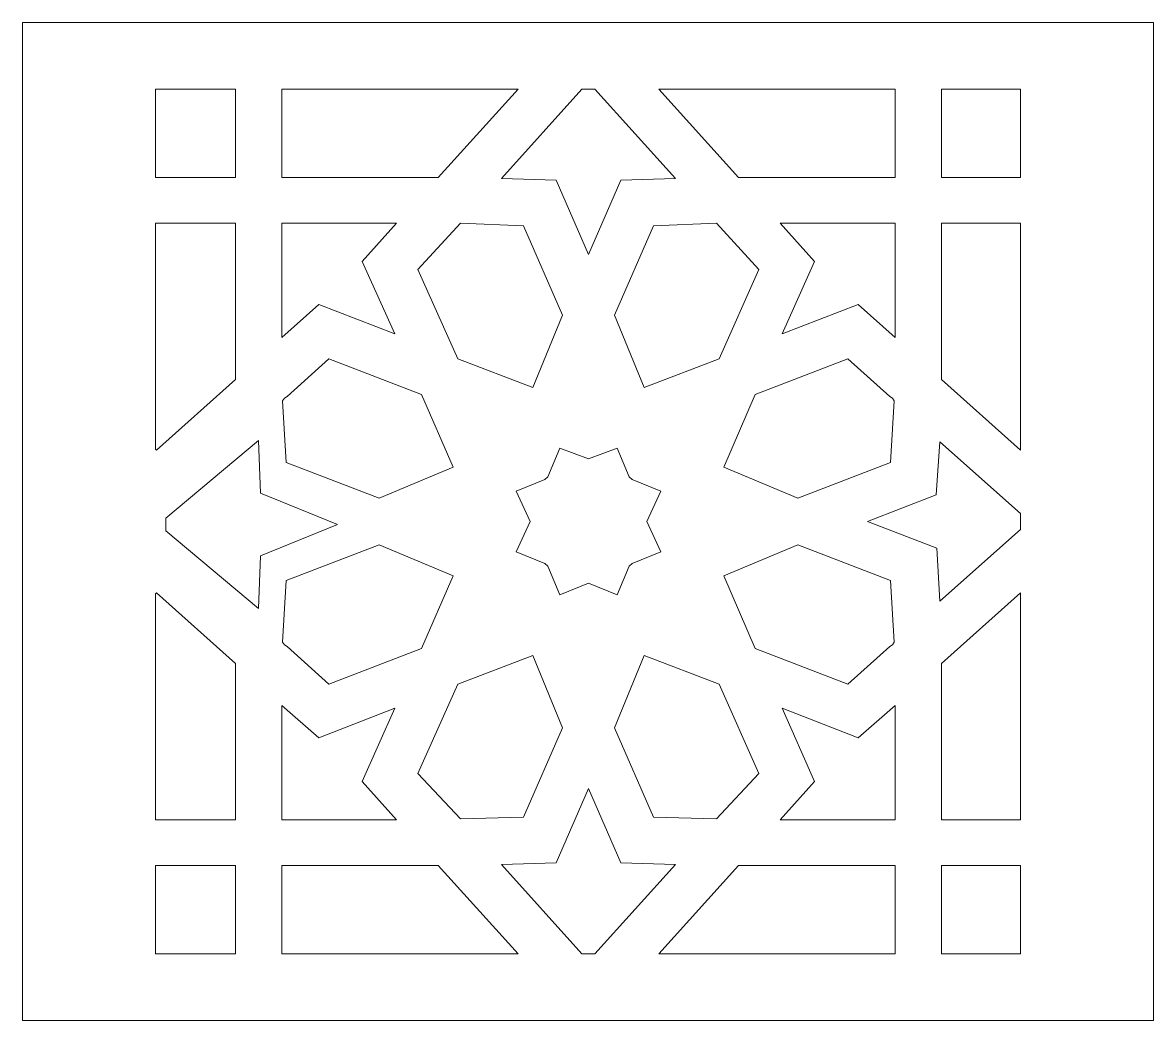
# Model space of a CAD drawing. Header units: millimetres. Extents: x -79 to 79, y -140 to 140.
# Drawn here: x -79.21 to -57.91, y -139.7 to -120.91 of the extents above; entities that cross this region are included whole.
import ezdxf

# ---------------------------------------------------------------- set-up
doc = ezdxf.new("R2010")
doc.units = ezdxf.units.MM
doc.header["$MEASUREMENT"] = 0
doc.layers.add('Layer 1', color=7, linetype='Continuous')

msp = doc.modelspace()

# ---------------------------------------------------------------- linework, layer by layer
at = {"layer": 'Layer 1', "color": 18, "lineweight": 9}
for points, knots in [([(-79.2052, -139.7), (-79.2052, -139.7), (-57.9057, -139.7), (-57.9057, -139.7), (-57.9057, -139.7), (-57.9057, -139.7), (-57.9057, -120.9063), (-57.9057, -120.9063), (-57.9057, -120.9063), (-57.9057, -120.9063), (-79.2052, -120.9063), (-79.2052, -120.9063), (-79.2052, -120.9063), (-79.2052, -120.9063), (-79.2052, -139.7), (-79.2052, -139.7)], [0, 0, 0, 0, 0.2, 0.2, 0.2, 0.2, 0.4, 0.4, 0.4, 0.4, 0.6, 0.6, 0.6, 0.6, 1, 1, 1, 1]), ([(-76.6994, -122.1592), (-76.6994, -122.1592), (-76.6994, -123.825), (-76.6994, -123.825), (-76.6994, -123.825), (-76.6994, -123.825), (-76.6821, -123.825), (-76.6821, -123.825), (-76.6821, -123.825), (-76.6821, -123.825), (-75.1982, -123.825), (-75.1982, -123.825), (-75.1982, -123.825), (-75.1982, -123.825), (-75.1982, -122.1592), (-75.1982, -122.1592), (-75.1982, -122.1592), (-75.1982, -122.1592), (-76.6821, -122.1592), (-76.6821, -122.1592), (-76.6821, -122.1592), (-76.6821, -122.1592), (-76.6994, -122.1592), (-76.6994, -122.1592)], [0, 0, 0, 0, 0.1428571, 0.1428571, 0.1428571, 0.1428571, 0.2857143, 0.2857143, 0.2857143, 0.2857143, 0.4285714, 0.4285714, 0.4285714, 0.4285714, 0.5714286, 0.5714286, 0.5714286, 0.5714286, 0.7142857, 0.7142857, 0.7142857, 0.7142857, 1, 1, 1, 1]), ([(-69.8736, -122.1592), (-69.8736, -122.1592), (-71.375, -123.825), (-71.375, -123.825), (-71.375, -123.825), (-71.375, -123.825), (-74.3253, -123.825), (-74.3253, -123.825), (-74.3253, -123.825), (-74.3253, -123.825), (-74.3253, -122.1592), (-74.3253, -122.1592), (-74.3253, -122.1592), (-74.3253, -122.1592), (-69.8736, -122.1592), (-69.8736, -122.1592)], [0, 0, 0, 0, 0.2, 0.2, 0.2, 0.2, 0.4, 0.4, 0.4, 0.4, 0.6, 0.6, 0.6, 0.6, 1, 1, 1, 1]), ([(-68.5468, -122.1592), (-68.5468, -122.1592), (-68.4246, -122.1592), (-68.4246, -122.1592), (-68.4246, -122.1592), (-68.4246, -122.1592), (-66.9058, -123.8418), (-66.9058, -123.8418), (-66.9058, -123.8418), (-66.9058, -123.8418), (-67.9358, -123.8755), (-67.9358, -123.8755), (-67.9358, -123.8755), (-67.9358, -123.8755), (-68.5468, -125.2721), (-68.5468, -125.2721), (-68.5468, -125.2721), (-68.5468, -125.2721), (-69.1578, -123.8755), (-69.1578, -123.8755), (-69.1578, -123.8755), (-69.1578, -123.8755), (-70.1878, -123.8418), (-70.1878, -123.8418), (-70.1878, -123.8418), (-70.1878, -123.8418), (-68.669, -122.1592), (-68.669, -122.1592), (-68.669, -122.1592), (-68.669, -122.1592), (-68.5468, -122.1592), (-68.5468, -122.1592)], [0, 0, 0, 0, 0.1111111, 0.1111111, 0.1111111, 0.1111111, 0.2222222, 0.2222222, 0.2222222, 0.2222222, 0.3333333, 0.3333333, 0.3333333, 0.3333333, 0.4444444, 0.4444444, 0.4444444, 0.4444444, 0.5555556, 0.5555556, 0.5555556, 0.5555556, 0.6666667, 0.6666667, 0.6666667, 0.6666667, 0.7777778, 0.7777778, 0.7777778, 0.7777778, 1, 1, 1, 1]), ([(-67.22, -122.1592), (-67.22, -122.1592), (-65.7187, -123.825), (-65.7187, -123.825), (-65.7187, -123.825), (-65.7187, -123.825), (-62.7683, -123.825), (-62.7683, -123.825), (-62.7683, -123.825), (-62.7683, -123.825), (-62.7683, -122.1592), (-62.7683, -122.1592), (-62.7683, -122.1592), (-62.7683, -122.1592), (-67.22, -122.1592), (-67.22, -122.1592)], [0, 0, 0, 0, 0.2, 0.2, 0.2, 0.2, 0.4, 0.4, 0.4, 0.4, 0.6, 0.6, 0.6, 0.6, 1, 1, 1, 1]), ([(-60.4115, -123.825), (-60.4115, -123.825), (-61.8954, -123.825), (-61.8954, -123.825), (-61.8954, -123.825), (-61.8954, -123.825), (-61.8954, -122.1592), (-61.8954, -122.1592), (-61.8954, -122.1592), (-61.8954, -122.1592), (-60.4115, -122.1592), (-60.4115, -122.1592), (-60.4115, -122.1592), (-60.4115, -122.1592), (-60.4115, -123.825), (-60.4115, -123.825)], [0, 0, 0, 0, 0.2, 0.2, 0.2, 0.2, 0.4, 0.4, 0.4, 0.4, 0.6, 0.6, 0.6, 0.6, 1, 1, 1, 1]), ([(-76.6994, -124.6831), (-76.6994, -124.6831), (-76.6994, -128.9415), (-76.6994, -128.9415), (-76.6994, -128.9415), (-76.6994, -128.9415), (-76.6821, -128.957), (-76.6821, -128.957), (-76.6821, -128.957), (-76.6821, -128.957), (-75.1982, -127.6277), (-75.1982, -127.6277), (-75.1982, -127.6277), (-75.1982, -127.6277), (-75.1982, -124.6831), (-75.1982, -124.6831), (-75.1982, -124.6831), (-75.1982, -124.6831), (-76.6821, -124.6831), (-76.6821, -124.6831), (-76.6821, -124.6831), (-76.6821, -124.6831), (-76.6994, -124.6831), (-76.6994, -124.6831)], [0, 0, 0, 0, 0.1428571, 0.1428571, 0.1428571, 0.1428571, 0.2857143, 0.2857143, 0.2857143, 0.2857143, 0.4285714, 0.4285714, 0.4285714, 0.4285714, 0.5714286, 0.5714286, 0.5714286, 0.5714286, 0.7142857, 0.7142857, 0.7142857, 0.7142857, 1, 1, 1, 1]), ([(-74.3253, -124.6831), (-74.3253, -124.6831), (-72.1606, -124.6831), (-72.1606, -124.6831), (-72.1606, -124.6831), (-72.1606, -124.6831), (-72.8065, -125.4067), (-72.8065, -125.4067), (-72.8065, -125.4067), (-72.8065, -125.4067), (-72.1955, -126.7696), (-72.1955, -126.7696), (-72.1955, -126.7696), (-72.1955, -126.7696), (-73.627, -126.2143), (-73.627, -126.2143), (-73.627, -126.2143), (-73.627, -126.2143), (-74.3253, -126.8369), (-74.3253, -126.8369), (-74.3253, -126.8369), (-74.3253, -126.8369), (-74.3253, -124.6831), (-74.3253, -124.6831)], [0, 0, 0, 0, 0.1428571, 0.1428571, 0.1428571, 0.1428571, 0.2857143, 0.2857143, 0.2857143, 0.2857143, 0.4285714, 0.4285714, 0.4285714, 0.4285714, 0.5714286, 0.5714286, 0.5714286, 0.5714286, 0.7142857, 0.7142857, 0.7142857, 0.7142857, 1, 1, 1, 1]), ([(-71.0083, -127.2408), (-71.0083, -127.2408), (-71.759, -125.5581), (-71.759, -125.5581), (-71.759, -125.5581), (-71.759, -125.5581), (-70.956, -124.6831), (-70.956, -124.6831), (-70.956, -124.6831), (-70.956, -124.6831), (-69.7688, -124.7336), (-69.7688, -124.7336), (-69.7688, -124.7336), (-69.7688, -124.7336), (-69.0356, -126.4162), (-69.0356, -126.4162), (-69.0356, -126.4162), (-69.0356, -126.4162), (-69.5943, -127.7792), (-69.5943, -127.7792), (-69.5943, -127.7792), (-69.5943, -127.7792), (-71.0083, -127.2408), (-71.0083, -127.2408)], [0, 0, 0, 0, 0.1428571, 0.1428571, 0.1428571, 0.1428571, 0.2857143, 0.2857143, 0.2857143, 0.2857143, 0.4285714, 0.4285714, 0.4285714, 0.4285714, 0.5714286, 0.5714286, 0.5714286, 0.5714286, 0.7142857, 0.7142857, 0.7142857, 0.7142857, 1, 1, 1, 1]), ([(-66.0853, -127.2408), (-66.0853, -127.2408), (-65.3346, -125.5581), (-65.3346, -125.5581), (-65.3346, -125.5581), (-65.3346, -125.5581), (-66.1376, -124.6831), (-66.1376, -124.6831), (-66.1376, -124.6831), (-66.1376, -124.6831), (-67.3248, -124.7336), (-67.3248, -124.7336), (-67.3248, -124.7336), (-67.3248, -124.7336), (-68.058, -126.4162), (-68.058, -126.4162), (-68.058, -126.4162), (-68.058, -126.4162), (-67.4993, -127.7792), (-67.4993, -127.7792), (-67.4993, -127.7792), (-67.4993, -127.7792), (-66.0853, -127.2408), (-66.0853, -127.2408)], [0, 0, 0, 0, 0.1428571, 0.1428571, 0.1428571, 0.1428571, 0.2857143, 0.2857143, 0.2857143, 0.2857143, 0.4285714, 0.4285714, 0.4285714, 0.4285714, 0.5714286, 0.5714286, 0.5714286, 0.5714286, 0.7142857, 0.7142857, 0.7142857, 0.7142857, 1, 1, 1, 1]), ([(-62.7683, -124.6831), (-62.7683, -124.6831), (-64.9331, -124.6831), (-64.9331, -124.6831), (-64.9331, -124.6831), (-64.9331, -124.6831), (-64.2871, -125.4067), (-64.2871, -125.4067), (-64.2871, -125.4067), (-64.2871, -125.4067), (-64.8981, -126.7696), (-64.8981, -126.7696), (-64.8981, -126.7696), (-64.8981, -126.7696), (-63.4666, -126.2143), (-63.4666, -126.2143), (-63.4666, -126.2143), (-63.4666, -126.2143), (-62.7683, -126.8369), (-62.7683, -126.8369), (-62.7683, -126.8369), (-62.7683, -126.8369), (-62.7683, -124.6831), (-62.7683, -124.6831)], [0, 0, 0, 0, 0.1428571, 0.1428571, 0.1428571, 0.1428571, 0.2857143, 0.2857143, 0.2857143, 0.2857143, 0.4285714, 0.4285714, 0.4285714, 0.4285714, 0.5714286, 0.5714286, 0.5714286, 0.5714286, 0.7142857, 0.7142857, 0.7142857, 0.7142857, 1, 1, 1, 1]), ([(-60.4115, -128.957), (-60.4115, -128.957), (-61.8954, -127.6277), (-61.8954, -127.6277), (-61.8954, -127.6277), (-61.8954, -127.6277), (-61.8954, -124.6831), (-61.8954, -124.6831), (-61.8954, -124.6831), (-61.8954, -124.6831), (-60.4115, -124.6831), (-60.4115, -124.6831), (-60.4115, -124.6831), (-60.4115, -124.6831), (-60.4115, -128.957), (-60.4115, -128.957)], [0, 0, 0, 0, 0.2, 0.2, 0.2, 0.2, 0.4, 0.4, 0.4, 0.4, 0.6, 0.6, 0.6, 0.6, 1, 1, 1, 1]), ([(-73.435, -127.2408), (-73.435, -127.2408), (-71.6892, -127.9138), (-71.6892, -127.9138), (-71.6892, -127.9138), (-71.6892, -127.9138), (-71.0956, -129.2767), (-71.0956, -129.2767), (-71.0956, -129.2767), (-71.0956, -129.2767), (-72.4922, -129.8657), (-72.4922, -129.8657), (-72.4922, -129.8657), (-72.4922, -129.8657), (-74.238, -129.1926), (-74.238, -129.1926), (-74.238, -129.1926), (-74.238, -129.1926), (-74.3079, -128.0316), (-74.3079, -128.0316), (-74.3079, -128.0316), (-74.3079, -128.0316), (-74.2729, -127.9811), (-74.2729, -127.9811), (-74.2729, -127.9811), (-74.2729, -127.9811), (-74.2206, -127.9474), (-74.2206, -127.9474), (-74.2206, -127.9474), (-74.2206, -127.9474), (-73.435, -127.2408), (-73.435, -127.2408)], [0, 0, 0, 0, 0.1111111, 0.1111111, 0.1111111, 0.1111111, 0.2222222, 0.2222222, 0.2222222, 0.2222222, 0.3333333, 0.3333333, 0.3333333, 0.3333333, 0.4444444, 0.4444444, 0.4444444, 0.4444444, 0.5555556, 0.5555556, 0.5555556, 0.5555556, 0.6666667, 0.6666667, 0.6666667, 0.6666667, 0.7777778, 0.7777778, 0.7777778, 0.7777778, 1, 1, 1, 1]), ([(-63.6586, -127.2408), (-63.6586, -127.2408), (-65.4044, -127.9138), (-65.4044, -127.9138), (-65.4044, -127.9138), (-65.4044, -127.9138), (-65.998, -129.2767), (-65.998, -129.2767), (-65.998, -129.2767), (-65.998, -129.2767), (-64.6014, -129.8657), (-64.6014, -129.8657), (-64.6014, -129.8657), (-64.6014, -129.8657), (-62.8556, -129.1926), (-62.8556, -129.1926), (-62.8556, -129.1926), (-62.8556, -129.1926), (-62.7858, -128.0316), (-62.7858, -128.0316), (-62.7858, -128.0316), (-62.7858, -128.0316), (-62.8207, -127.9811), (-62.8207, -127.9811), (-62.8207, -127.9811), (-62.8207, -127.9811), (-62.873, -127.9474), (-62.873, -127.9474), (-62.873, -127.9474), (-62.873, -127.9474), (-63.6586, -127.2408), (-63.6586, -127.2408)], [0, 0, 0, 0, 0.1111111, 0.1111111, 0.1111111, 0.1111111, 0.2222222, 0.2222222, 0.2222222, 0.2222222, 0.3333333, 0.3333333, 0.3333333, 0.3333333, 0.4444444, 0.4444444, 0.4444444, 0.4444444, 0.5555556, 0.5555556, 0.5555556, 0.5555556, 0.6666667, 0.6666667, 0.6666667, 0.6666667, 0.7777778, 0.7777778, 0.7777778, 0.7777778, 1, 1, 1, 1]), ([(-76.5061, -130.3586), (-76.5061, -130.3586), (-76.5061, -130.2408), (-76.5061, -130.2408), (-76.5061, -130.2408), (-76.5061, -130.2408), (-74.7604, -128.7769), (-74.7604, -128.7769), (-74.7604, -128.7769), (-74.7604, -128.7769), (-74.7254, -129.7696), (-74.7254, -129.7696), (-74.7254, -129.7696), (-74.7254, -129.7696), (-73.2764, -130.3586), (-73.2764, -130.3586), (-73.2764, -130.3586), (-73.2764, -130.3586), (-74.7254, -130.9475), (-74.7254, -130.9475), (-74.7254, -130.9475), (-74.7254, -130.9475), (-74.7604, -131.9402), (-74.7604, -131.9402), (-74.7604, -131.9402), (-74.7604, -131.9402), (-76.5061, -130.4763), (-76.5061, -130.4763), (-76.5061, -130.4763), (-76.5061, -130.4763), (-76.5061, -130.3586), (-76.5061, -130.3586)], [0, 0, 0, 0, 0.1111111, 0.1111111, 0.1111111, 0.1111111, 0.2222222, 0.2222222, 0.2222222, 0.2222222, 0.3333333, 0.3333333, 0.3333333, 0.3333333, 0.4444444, 0.4444444, 0.4444444, 0.4444444, 0.5555556, 0.5555556, 0.5555556, 0.5555556, 0.6666667, 0.6666667, 0.6666667, 0.6666667, 0.7777778, 0.7777778, 0.7777778, 0.7777778, 1, 1, 1, 1]), ([(-60.4115, -130.4546), (-60.4115, -130.4546), (-61.9303, -131.8007), (-61.9303, -131.8007), (-61.9303, -131.8007), (-61.9303, -131.8007), (-61.9827, -130.8079), (-61.9827, -130.8079), (-61.9827, -130.8079), (-61.9827, -130.8079), (-63.292, -130.3031), (-63.292, -130.3031), (-63.292, -130.3031), (-63.292, -130.3031), (-62.0002, -129.7983), (-62.0002, -129.7983), (-62.0002, -129.7983), (-62.0002, -129.7983), (-61.9303, -128.8056), (-61.9303, -128.8056), (-61.9303, -128.8056), (-61.9303, -128.8056), (-60.4115, -130.1517), (-60.4115, -130.1517), (-60.4115, -130.1517), (-60.4115, -130.1517), (-60.4115, -130.4546), (-60.4115, -130.4546)], [0, 0, 0, 0, 0.125, 0.125, 0.125, 0.125, 0.25, 0.25, 0.25, 0.25, 0.375, 0.375, 0.375, 0.375, 0.5, 0.5, 0.5, 0.5, 0.625, 0.625, 0.625, 0.625, 0.75, 0.75, 0.75, 0.75, 1, 1, 1, 1]), ([(-68.5468, -129.1253), (-68.5468, -129.1253), (-68.0056, -128.9234), (-68.0056, -128.9234), (-68.0056, -128.9234), (-68.0056, -128.9234), (-67.7787, -129.4618), (-67.7787, -129.4618), (-67.7787, -129.4618), (-67.7787, -129.4618), (-67.7263, -129.5123), (-67.7263, -129.5123), (-67.7263, -129.5123), (-67.7263, -129.5123), (-67.1851, -129.731), (-67.1851, -129.731), (-67.1851, -129.731), (-67.1851, -129.731), (-67.447, -130.3031), (-67.447, -130.3031), (-67.447, -130.3031), (-67.447, -130.3031), (-67.1851, -130.8752), (-67.1851, -130.8752), (-67.1851, -130.8752), (-67.1851, -130.8752), (-67.7263, -131.094), (-67.7263, -131.094), (-67.7263, -131.094), (-67.7263, -131.094), (-67.7787, -131.1445), (-67.7787, -131.1445), (-67.7787, -131.1445), (-67.7787, -131.1445), (-68.0056, -131.6829), (-68.0056, -131.6829), (-68.0056, -131.6829), (-68.0056, -131.6829), (-68.5468, -131.4641), (-68.5468, -131.4641), (-68.5468, -131.4641), (-68.5468, -131.4641), (-69.088, -131.6829), (-69.088, -131.6829), (-69.088, -131.6829), (-69.088, -131.6829), (-69.3149, -131.1445), (-69.3149, -131.1445), (-69.3149, -131.1445), (-69.3149, -131.1445), (-69.3673, -131.094), (-69.3673, -131.094), (-69.3673, -131.094), (-69.3673, -131.094), (-69.9085, -130.8752), (-69.9085, -130.8752), (-69.9085, -130.8752), (-69.9085, -130.8752), (-69.6466, -130.3031), (-69.6466, -130.3031), (-69.6466, -130.3031), (-69.6466, -130.3031), (-69.9085, -129.731), (-69.9085, -129.731), (-69.9085, -129.731), (-69.9085, -129.731), (-69.3673, -129.5123), (-69.3673, -129.5123), (-69.3673, -129.5123), (-69.3673, -129.5123), (-69.3149, -129.4618), (-69.3149, -129.4618), (-69.3149, -129.4618), (-69.3149, -129.4618), (-69.088, -128.9234), (-69.088, -128.9234), (-69.088, -128.9234), (-69.088, -128.9234), (-68.5468, -129.1253), (-68.5468, -129.1253)], [0, 0, 0, 0, 0.047619, 0.047619, 0.047619, 0.047619, 0.0952381, 0.0952381, 0.0952381, 0.0952381, 0.1428571, 0.1428571, 0.1428571, 0.1428571, 0.1904762, 0.1904762, 0.1904762, 0.1904762, 0.2380952, 0.2380952, 0.2380952, 0.2380952, 0.2857143, 0.2857143, 0.2857143, 0.2857143, 0.3333333, 0.3333333, 0.3333333, 0.3333333, 0.3809524, 0.3809524, 0.3809524, 0.3809524, 0.4285714, 0.4285714, 0.4285714, 0.4285714, 0.4761905, 0.4761905, 0.4761905, 0.4761905, 0.5238095, 0.5238095, 0.5238095, 0.5238095, 0.5714286, 0.5714286, 0.5714286, 0.5714286, 0.6190476, 0.6190476, 0.6190476, 0.6190476, 0.6666667, 0.6666667, 0.6666667, 0.6666667, 0.7142857, 0.7142857, 0.7142857, 0.7142857, 0.7619048, 0.7619048, 0.7619048, 0.7619048, 0.8095238, 0.8095238, 0.8095238, 0.8095238, 0.8571429, 0.8571429, 0.8571429, 0.8571429, 0.9047619, 0.9047619, 0.9047619, 0.9047619, 1, 1, 1, 1]), ([(-68.5468, -129.1253), (-68.5468, -129.1253), (-68.0056, -128.9234), (-68.0056, -128.9234), (-68.0056, -128.9234), (-68.0056, -128.9234), (-67.7787, -129.4618), (-67.7787, -129.4618), (-67.7787, -129.4618), (-67.7787, -129.4618), (-67.7263, -129.5123), (-67.7263, -129.5123), (-67.7263, -129.5123), (-67.7263, -129.5123), (-67.1851, -129.731), (-67.1851, -129.731), (-67.1851, -129.731), (-67.1851, -129.731), (-67.447, -130.3031), (-67.447, -130.3031), (-67.447, -130.3031), (-67.447, -130.3031), (-67.1851, -130.8752), (-67.1851, -130.8752), (-67.1851, -130.8752), (-67.1851, -130.8752), (-67.7263, -131.094), (-67.7263, -131.094), (-67.7263, -131.094), (-67.7263, -131.094), (-67.7787, -131.1445), (-67.7787, -131.1445), (-67.7787, -131.1445), (-67.7787, -131.1445), (-68.0056, -131.6829), (-68.0056, -131.6829), (-68.0056, -131.6829), (-68.0056, -131.6829), (-68.5468, -131.4641), (-68.5468, -131.4641), (-68.5468, -131.4641), (-68.5468, -131.4641), (-69.088, -131.6829), (-69.088, -131.6829), (-69.088, -131.6829), (-69.088, -131.6829), (-69.3149, -131.1445), (-69.3149, -131.1445), (-69.3149, -131.1445), (-69.3149, -131.1445), (-69.3673, -131.094), (-69.3673, -131.094), (-69.3673, -131.094), (-69.3673, -131.094), (-69.9085, -130.8752), (-69.9085, -130.8752), (-69.9085, -130.8752), (-69.9085, -130.8752), (-69.6466, -130.3031), (-69.6466, -130.3031), (-69.6466, -130.3031), (-69.6466, -130.3031), (-69.9085, -129.731), (-69.9085, -129.731), (-69.9085, -129.731), (-69.9085, -129.731), (-69.3673, -129.5123), (-69.3673, -129.5123), (-69.3673, -129.5123), (-69.3673, -129.5123), (-69.3149, -129.4618), (-69.3149, -129.4618), (-69.3149, -129.4618), (-69.3149, -129.4618), (-69.088, -128.9234), (-69.088, -128.9234), (-69.088, -128.9234), (-69.088, -128.9234), (-68.5468, -129.1253), (-68.5468, -129.1253)], [0, 0, 0, 0, 0.047619, 0.047619, 0.047619, 0.047619, 0.0952381, 0.0952381, 0.0952381, 0.0952381, 0.1428571, 0.1428571, 0.1428571, 0.1428571, 0.1904762, 0.1904762, 0.1904762, 0.1904762, 0.2380952, 0.2380952, 0.2380952, 0.2380952, 0.2857143, 0.2857143, 0.2857143, 0.2857143, 0.3333333, 0.3333333, 0.3333333, 0.3333333, 0.3809524, 0.3809524, 0.3809524, 0.3809524, 0.4285714, 0.4285714, 0.4285714, 0.4285714, 0.4761905, 0.4761905, 0.4761905, 0.4761905, 0.5238095, 0.5238095, 0.5238095, 0.5238095, 0.5714286, 0.5714286, 0.5714286, 0.5714286, 0.6190476, 0.6190476, 0.6190476, 0.6190476, 0.6666667, 0.6666667, 0.6666667, 0.6666667, 0.7142857, 0.7142857, 0.7142857, 0.7142857, 0.7619048, 0.7619048, 0.7619048, 0.7619048, 0.8095238, 0.8095238, 0.8095238, 0.8095238, 0.8571429, 0.8571429, 0.8571429, 0.8571429, 0.9047619, 0.9047619, 0.9047619, 0.9047619, 1, 1, 1, 1]), ([(-74.2206, -132.6588), (-74.2206, -132.6588), (-74.2729, -132.6252), (-74.2729, -132.6252), (-74.2729, -132.6252), (-74.2729, -132.6252), (-74.3079, -132.5747), (-74.3079, -132.5747), (-74.3079, -132.5747), (-74.3079, -132.5747), (-74.238, -131.4137), (-74.238, -131.4137), (-74.238, -131.4137), (-74.238, -131.4137), (-72.4922, -130.7406), (-72.4922, -130.7406), (-72.4922, -130.7406), (-72.4922, -130.7406), (-71.0956, -131.3295), (-71.0956, -131.3295), (-71.0956, -131.3295), (-71.0956, -131.3295), (-71.6892, -132.6925), (-71.6892, -132.6925), (-71.6892, -132.6925), (-71.6892, -132.6925), (-73.435, -133.3655), (-73.435, -133.3655), (-73.435, -133.3655), (-73.435, -133.3655), (-74.2206, -132.6588), (-74.2206, -132.6588)], [0, 0, 0, 0, 0.1111111, 0.1111111, 0.1111111, 0.1111111, 0.2222222, 0.2222222, 0.2222222, 0.2222222, 0.3333333, 0.3333333, 0.3333333, 0.3333333, 0.4444444, 0.4444444, 0.4444444, 0.4444444, 0.5555556, 0.5555556, 0.5555556, 0.5555556, 0.6666667, 0.6666667, 0.6666667, 0.6666667, 0.7777778, 0.7777778, 0.7777778, 0.7777778, 1, 1, 1, 1]), ([(-62.873, -132.6588), (-62.873, -132.6588), (-62.8207, -132.6252), (-62.8207, -132.6252), (-62.8207, -132.6252), (-62.8207, -132.6252), (-62.7858, -132.5747), (-62.7858, -132.5747), (-62.7858, -132.5747), (-62.7858, -132.5747), (-62.8556, -131.4137), (-62.8556, -131.4137), (-62.8556, -131.4137), (-62.8556, -131.4137), (-64.6014, -130.7406), (-64.6014, -130.7406), (-64.6014, -130.7406), (-64.6014, -130.7406), (-65.998, -131.3295), (-65.998, -131.3295), (-65.998, -131.3295), (-65.998, -131.3295), (-65.4044, -132.6925), (-65.4044, -132.6925), (-65.4044, -132.6925), (-65.4044, -132.6925), (-63.6586, -133.3655), (-63.6586, -133.3655), (-63.6586, -133.3655), (-63.6586, -133.3655), (-62.873, -132.6588), (-62.873, -132.6588)], [0, 0, 0, 0, 0.1111111, 0.1111111, 0.1111111, 0.1111111, 0.2222222, 0.2222222, 0.2222222, 0.2222222, 0.3333333, 0.3333333, 0.3333333, 0.3333333, 0.4444444, 0.4444444, 0.4444444, 0.4444444, 0.5555556, 0.5555556, 0.5555556, 0.5555556, 0.6666667, 0.6666667, 0.6666667, 0.6666667, 0.7777778, 0.7777778, 0.7777778, 0.7777778, 1, 1, 1, 1]), ([(-76.6994, -131.6647), (-76.6994, -131.6647), (-76.6994, -135.9231), (-76.6994, -135.9231), (-76.6994, -135.9231), (-76.6994, -135.9231), (-76.6821, -135.9231), (-76.6821, -135.9231), (-76.6821, -135.9231), (-76.6821, -135.9231), (-75.1982, -135.9231), (-75.1982, -135.9231), (-75.1982, -135.9231), (-75.1982, -135.9231), (-75.1982, -132.9785), (-75.1982, -132.9785), (-75.1982, -132.9785), (-75.1982, -132.9785), (-76.6821, -131.6492), (-76.6821, -131.6492), (-76.6821, -131.6492), (-76.6821, -131.6492), (-76.6994, -131.6647), (-76.6994, -131.6647)], [0, 0, 0, 0, 0.1428571, 0.1428571, 0.1428571, 0.1428571, 0.2857143, 0.2857143, 0.2857143, 0.2857143, 0.4285714, 0.4285714, 0.4285714, 0.4285714, 0.5714286, 0.5714286, 0.5714286, 0.5714286, 0.7142857, 0.7142857, 0.7142857, 0.7142857, 1, 1, 1, 1]), ([(-60.4115, -135.9231), (-60.4115, -135.9231), (-61.8954, -135.9231), (-61.8954, -135.9231), (-61.8954, -135.9231), (-61.8954, -135.9231), (-61.8954, -132.9785), (-61.8954, -132.9785), (-61.8954, -132.9785), (-61.8954, -132.9785), (-60.4115, -131.6492), (-60.4115, -131.6492), (-60.4115, -131.6492), (-60.4115, -131.6492), (-60.4115, -135.9231), (-60.4115, -135.9231)], [0, 0, 0, 0, 0.2, 0.2, 0.2, 0.2, 0.4, 0.4, 0.4, 0.4, 0.6, 0.6, 0.6, 0.6, 1, 1, 1, 1]), ([(-71.0083, -133.3655), (-71.0083, -133.3655), (-69.5943, -132.8271), (-69.5943, -132.8271), (-69.5943, -132.8271), (-69.5943, -132.8271), (-69.0356, -134.19), (-69.0356, -134.19), (-69.0356, -134.19), (-69.0356, -134.19), (-69.7688, -135.8727), (-69.7688, -135.8727), (-69.7688, -135.8727), (-69.7688, -135.8727), (-70.956, -135.9063), (-70.956, -135.9063), (-70.956, -135.9063), (-70.956, -135.9063), (-71.759, -135.0482), (-71.759, -135.0482), (-71.759, -135.0482), (-71.759, -135.0482), (-71.0083, -133.3655), (-71.0083, -133.3655)], [0, 0, 0, 0, 0.1428571, 0.1428571, 0.1428571, 0.1428571, 0.2857143, 0.2857143, 0.2857143, 0.2857143, 0.4285714, 0.4285714, 0.4285714, 0.4285714, 0.5714286, 0.5714286, 0.5714286, 0.5714286, 0.7142857, 0.7142857, 0.7142857, 0.7142857, 1, 1, 1, 1]), ([(-66.0853, -133.3655), (-66.0853, -133.3655), (-67.4993, -132.8271), (-67.4993, -132.8271), (-67.4993, -132.8271), (-67.4993, -132.8271), (-68.058, -134.19), (-68.058, -134.19), (-68.058, -134.19), (-68.058, -134.19), (-67.3248, -135.8727), (-67.3248, -135.8727), (-67.3248, -135.8727), (-67.3248, -135.8727), (-66.1376, -135.9063), (-66.1376, -135.9063), (-66.1376, -135.9063), (-66.1376, -135.9063), (-65.3346, -135.0482), (-65.3346, -135.0482), (-65.3346, -135.0482), (-65.3346, -135.0482), (-66.0853, -133.3655), (-66.0853, -133.3655)], [0, 0, 0, 0, 0.1428571, 0.1428571, 0.1428571, 0.1428571, 0.2857143, 0.2857143, 0.2857143, 0.2857143, 0.4285714, 0.4285714, 0.4285714, 0.4285714, 0.5714286, 0.5714286, 0.5714286, 0.5714286, 0.7142857, 0.7142857, 0.7142857, 0.7142857, 1, 1, 1, 1]), ([(-74.3253, -135.9231), (-74.3253, -135.9231), (-74.3253, -133.7694), (-74.3253, -133.7694), (-74.3253, -133.7694), (-74.3253, -133.7694), (-73.627, -134.3751), (-73.627, -134.3751), (-73.627, -134.3751), (-73.627, -134.3751), (-72.1955, -133.8198), (-72.1955, -133.8198), (-72.1955, -133.8198), (-72.1955, -133.8198), (-72.8065, -135.1996), (-72.8065, -135.1996), (-72.8065, -135.1996), (-72.8065, -135.1996), (-72.1606, -135.9231), (-72.1606, -135.9231), (-72.1606, -135.9231), (-72.1606, -135.9231), (-74.3253, -135.9231), (-74.3253, -135.9231)], [0, 0, 0, 0, 0.1428571, 0.1428571, 0.1428571, 0.1428571, 0.2857143, 0.2857143, 0.2857143, 0.2857143, 0.4285714, 0.4285714, 0.4285714, 0.4285714, 0.5714286, 0.5714286, 0.5714286, 0.5714286, 0.7142857, 0.7142857, 0.7142857, 0.7142857, 1, 1, 1, 1]), ([(-62.7683, -135.9231), (-62.7683, -135.9231), (-62.7683, -133.7694), (-62.7683, -133.7694), (-62.7683, -133.7694), (-62.7683, -133.7694), (-63.4666, -134.3751), (-63.4666, -134.3751), (-63.4666, -134.3751), (-63.4666, -134.3751), (-64.8981, -133.8198), (-64.8981, -133.8198), (-64.8981, -133.8198), (-64.8981, -133.8198), (-64.2871, -135.1996), (-64.2871, -135.1996), (-64.2871, -135.1996), (-64.2871, -135.1996), (-64.9331, -135.9231), (-64.9331, -135.9231), (-64.9331, -135.9231), (-64.9331, -135.9231), (-62.7683, -135.9231), (-62.7683, -135.9231)], [0, 0, 0, 0, 0.1428571, 0.1428571, 0.1428571, 0.1428571, 0.2857143, 0.2857143, 0.2857143, 0.2857143, 0.4285714, 0.4285714, 0.4285714, 0.4285714, 0.5714286, 0.5714286, 0.5714286, 0.5714286, 0.7142857, 0.7142857, 0.7142857, 0.7142857, 1, 1, 1, 1]), ([(-68.5468, -135.3342), (-68.5468, -135.3342), (-67.9358, -136.7308), (-67.9358, -136.7308), (-67.9358, -136.7308), (-67.9358, -136.7308), (-66.9058, -136.7644), (-66.9058, -136.7644), (-66.9058, -136.7644), (-66.9058, -136.7644), (-68.4246, -138.4471), (-68.4246, -138.4471), (-68.4246, -138.4471), (-68.4246, -138.4471), (-68.5468, -138.4471), (-68.5468, -138.4471), (-68.5468, -138.4471), (-68.5468, -138.4471), (-68.669, -138.4471), (-68.669, -138.4471), (-68.669, -138.4471), (-68.669, -138.4471), (-70.1878, -136.7644), (-70.1878, -136.7644), (-70.1878, -136.7644), (-70.1878, -136.7644), (-69.1578, -136.7308), (-69.1578, -136.7308), (-69.1578, -136.7308), (-69.1578, -136.7308), (-68.5468, -135.3342), (-68.5468, -135.3342)], [0, 0, 0, 0, 0.1111111, 0.1111111, 0.1111111, 0.1111111, 0.2222222, 0.2222222, 0.2222222, 0.2222222, 0.3333333, 0.3333333, 0.3333333, 0.3333333, 0.4444444, 0.4444444, 0.4444444, 0.4444444, 0.5555556, 0.5555556, 0.5555556, 0.5555556, 0.6666667, 0.6666667, 0.6666667, 0.6666667, 0.7777778, 0.7777778, 0.7777778, 0.7777778, 1, 1, 1, 1]), ([(-76.6994, -136.7813), (-76.6994, -136.7813), (-76.6821, -136.7813), (-76.6821, -136.7813), (-76.6821, -136.7813), (-76.6821, -136.7813), (-75.1982, -136.7813), (-75.1982, -136.7813), (-75.1982, -136.7813), (-75.1982, -136.7813), (-75.1982, -138.4471), (-75.1982, -138.4471), (-75.1982, -138.4471), (-75.1982, -138.4471), (-76.6821, -138.4471), (-76.6821, -138.4471), (-76.6821, -138.4471), (-76.6821, -138.4471), (-76.6994, -138.4471), (-76.6994, -138.4471), (-76.6994, -138.4471), (-76.6994, -138.4471), (-76.6994, -136.7813), (-76.6994, -136.7813)], [0, 0, 0, 0, 0.1428571, 0.1428571, 0.1428571, 0.1428571, 0.2857143, 0.2857143, 0.2857143, 0.2857143, 0.4285714, 0.4285714, 0.4285714, 0.4285714, 0.5714286, 0.5714286, 0.5714286, 0.5714286, 0.7142857, 0.7142857, 0.7142857, 0.7142857, 1, 1, 1, 1]), ([(-74.3253, -136.7813), (-74.3253, -136.7813), (-71.375, -136.7813), (-71.375, -136.7813), (-71.375, -136.7813), (-71.375, -136.7813), (-69.8736, -138.4471), (-69.8736, -138.4471), (-69.8736, -138.4471), (-69.8736, -138.4471), (-74.3253, -138.4471), (-74.3253, -138.4471), (-74.3253, -138.4471), (-74.3253, -138.4471), (-74.3253, -136.7813), (-74.3253, -136.7813)], [0, 0, 0, 0, 0.2, 0.2, 0.2, 0.2, 0.4, 0.4, 0.4, 0.4, 0.6, 0.6, 0.6, 0.6, 1, 1, 1, 1]), ([(-62.7683, -136.7813), (-62.7683, -136.7813), (-65.7187, -136.7813), (-65.7187, -136.7813), (-65.7187, -136.7813), (-65.7187, -136.7813), (-67.22, -138.4471), (-67.22, -138.4471), (-67.22, -138.4471), (-67.22, -138.4471), (-62.7683, -138.4471), (-62.7683, -138.4471), (-62.7683, -138.4471), (-62.7683, -138.4471), (-62.7683, -136.7813), (-62.7683, -136.7813)], [0, 0, 0, 0, 0.2, 0.2, 0.2, 0.2, 0.4, 0.4, 0.4, 0.4, 0.6, 0.6, 0.6, 0.6, 1, 1, 1, 1]), ([(-60.4115, -138.4471), (-60.4115, -138.4471), (-61.8954, -138.4471), (-61.8954, -138.4471), (-61.8954, -138.4471), (-61.8954, -138.4471), (-61.8954, -136.7813), (-61.8954, -136.7813), (-61.8954, -136.7813), (-61.8954, -136.7813), (-60.4115, -136.7813), (-60.4115, -136.7813), (-60.4115, -136.7813), (-60.4115, -136.7813), (-60.4115, -138.4471), (-60.4115, -138.4471)], [0, 0, 0, 0, 0.2, 0.2, 0.2, 0.2, 0.4, 0.4, 0.4, 0.4, 0.6, 0.6, 0.6, 0.6, 1, 1, 1, 1])]:
    msp.add_open_spline(points, degree=3, knots=knots, dxfattribs=at)

doc.saveas('drawing.dxf')
